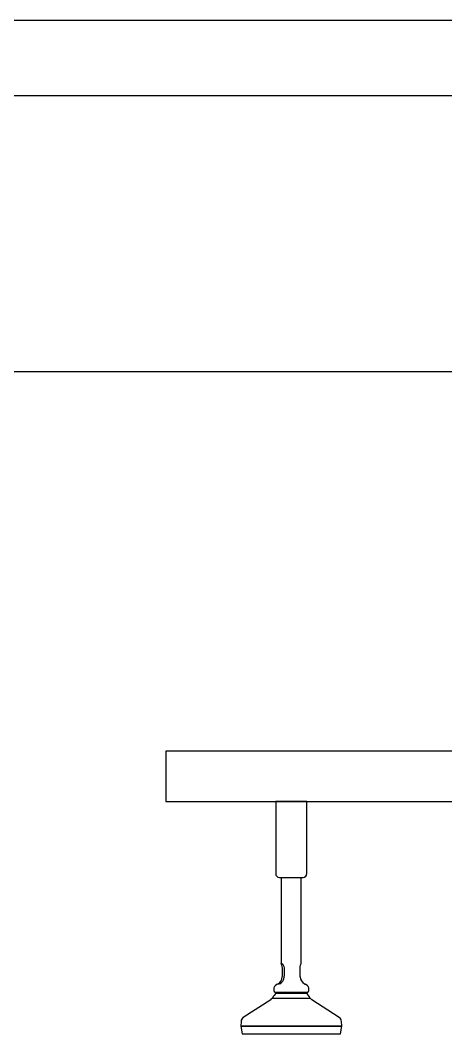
# Model space of a CAD drawing. Header units: millimetres. Extents: x 12318 to 17800, y 6541 to 10165.
# Drawn here: x 13849.7 to 13874.2, y 7271.9 to 7330.3 of the extents above; entities that cross this region are included whole.
import ezdxf

# ---------------------------------------------------------------- set-up
doc = ezdxf.new("R2010")
doc.units = ezdxf.units.MM
doc.layers.add('Equipment', color=123, linetype='Continuous')

# ---------------------------------------------------------------- blocks, each defined once
blk = doc.blocks.new('A$Cbe2ee938')
at = {"layer": 'Equipment'}
for p, q in [((5000, 807), (7000, 807)), ((5040, 747), (6960, 747)), ((6960, 527), (5040, 527)), ((6251, 225), (6251, 185)), ((9000, 225), (6251, 225)), ((6251, 185), (9000, 185)), ((6363.4, 185), (6338.6, 185))]:
    blk.add_line(p, q, dxfattribs=at)
at = {"layer": 'Equipment', "linetype": 'Continuous', "lineweight": 25}
for p, q in [((6338.6, 185), (6338.6, 127.5)), ((6363.4, 127.5), (6363.4, 185)), ((6341.63, 124.5), (6352.36, 124.5)), ((6343, 124.5), (6343, 56.03)), ((6352.36, 124.5), (6360.39, 124.5)), ((6359, 56.03), (6359, 124.5)), ((6343.05, 55.85), (6343.02, 56.15)), ((6343.02, 56.15), (6343.33, 56.08)), ((6343.27, 55.28), (6343.05, 55.85)), ((6343.55, 54.48), (6343.27, 55.28)), ((6343.33, 56.08), (6343.97, 55.53)), ((6343.8, 53.41), (6343.55, 54.48)), ((6343.89, 52.2), (6343.8, 53.41)), ((6343.89, 45.93), (6343.89, 52.2)), ((6343.97, 55.53), (6344.56, 54.73)), ((6344.56, 54.73), (6345.05, 53.6)), ((6345.05, 53.6), (6345.24, 52.4)), ((6345.24, 52.4), (6345.25, 52.2)), ((6345.25, 52.2), (6345.25, 45.93)), ((6358.11, 52.2), (6358.2, 53.41)), ((6358.11, 45.93), (6358.11, 52.2)), ((6358.2, 53.41), (6358.45, 54.48)), ((6358.45, 54.48), (6358.73, 55.28)), ((6358.73, 55.28), (6358.95, 55.85)), ((6358.95, 55.85), (6358.97, 56.03)), ((6343.88, 45.2), (6343.89, 45.93)), ((6345.25, 45.2), (6345.25, 45.93)), ((6358.12, 45.2), (6358.11, 45.93)), ((6337, 35.77), (6337, 34.3)), ((6339.66, 39.39), (6338.07, 38.06)), ((6338.13, 33.2), (6352.87, 33.2)), ((6338.25, 33.21), (6338.25, 33.17)), ((6339.12, 32.3), (6362.87, 32.3)), ((6339.61, 39.29), (6339.79, 39.42)), ((6340.28, 39.35), (6339.61, 39.29)), ((6339.79, 39.42), (6340.2, 39.61)), ((6340.2, 39.61), (6340.57, 39.8)), ((6341.11, 39.53), (6340.28, 39.35)), ((6341.88, 39.8), (6341.11, 39.53)), ((6352.87, 33.2), (6363.89, 33.2)), ((6363.93, 38.06), (6362.34, 39.39)), ((6363.75, 33.17), (6363.75, 33.21)), ((6365, 34.3), (6365, 35.77)), ((6334.61, 27.07), (6312.82, 12.93)), ((6335.87, 28.39), (6366.13, 28.39)), ((6389.18, 12.93), (6367.39, 27.07)), ((6311.01, 9.84), (6310.75, 6)), ((6391.25, 6), (6390.99, 9.84)), ((6310.75, 6), (6311.81, 0)), ((6311.18, 6), (6310.75, 6)), ((6310.75, 6), (6356.84, 6)), ((6391.25, 6), (6311.18, 6)), ((6356.84, 6), (6391.25, 6)), ((6390.19, 0), (6391.25, 6)), ((6311.81, 0), (6312.22, 0)), ((6312.22, 0), (6390.19, 0))]:
    blk.add_line(p, q, dxfattribs=at)
for centre, radius, start, end in [((6341.6, 127.5), 3, 180, 270), ((6360.4, 127.5), 3, 270, 0), ((6337.48, 45.41), 6.4, 298.81944, 358.10421), ((6339.55, 45.01), 5.71, 294.06908, 1.88081), ((6364.52, 45.41), 6.4, 181.89579, 241.18056), ((6348.77, 21.16), 14.77, 130.60299, 150.43037), ((6340, 35.77), 3, 130, 180), ((6338.1, 34.3), 1.1, 180, 270), ((6339.12, 33.17), 0.875, 180, 270), ((6370.23, 55.95), 18.39, 241.39946, 244.47979), ((6353.35, 21.39), 14.55, 28.69211, 49.16095), ((6362.87, 33.17), 0.875, 270, 0), ((6363.9, 34.3), 1.1, 270, 0), ((6362, 35.77), 3, 0, 50), ((6332.43, 30.43), 4, 302.99022, 329.29898), ((6369.57, 30.43), 4, 210.70102, 237.00978), ((6315, 9.58), 4, 122.99022, 176.16052), ((6387, 9.58), 4, 3.83948, 57.00978)]:
    blk.add_arc(centre, radius, start, end, dxfattribs=at)

msp = doc.modelspace()

# ---------------------------------------------------------------- block references
at = {"xscale": 0.072267749473635, "yscale": 0.072267749473635, "zscale": 0.072267749473635}
msp.add_blockref('A$Cbe2ee938', (13406.294, 7271.941), dxfattribs=at)

doc.saveas('drawing.dxf')
